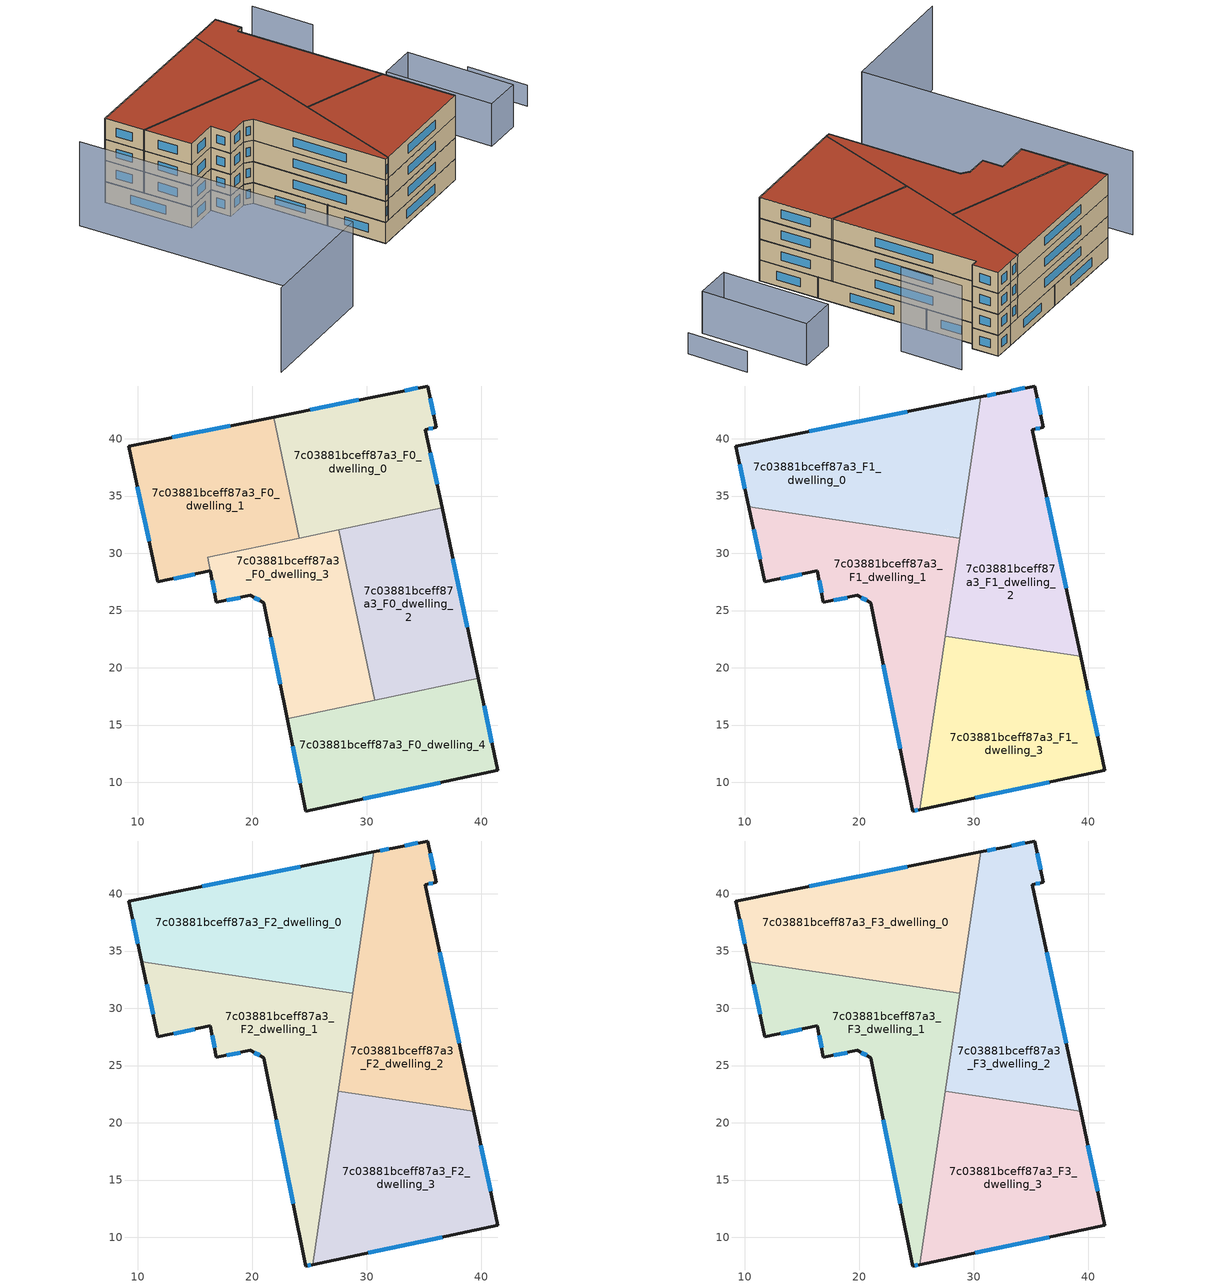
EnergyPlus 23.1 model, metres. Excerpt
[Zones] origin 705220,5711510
7c03881bceff87a3_F0_dwelling_0
 floor ground (EU_floor_Construction): 36.56,33.97 35.1,40.81 36.06,41 35.31,44.62 32.45,44.03 21.85,41.9 24.1,31.33 z0
 wall outside (EU_wall_Construction): 21.85,41.9 32.45,44.03 35.31,44.62 36.06,41 35.1,40.81 36.56,33.97 z0:3
 wall to 7c03881bceff87a3_F0_dwelling_1 (EU_wall_Construction): 24.1,31.33 21.85,41.9 z0:3
 wall to 7c03881bceff87a3_F0_dwelling_2 (EU_wall_Construction): 36.56,33.97 27.54,32.06 z0:3
 wall to 7c03881bceff87a3_F0_dwelling_3 (EU_wall_Construction): 27.54,32.06 24.1,31.33 z0:3
 window (EU_Window_Construction): 35.53,43.53 35.83,42.08 / 35.77,40.95 35.39,40.87 / 35.54,38.76 36.12,36.02 / 25.03,42.54 29.28,43.39 / 33.31,44.21 34.46,44.44 z0.9:2.1
7c03881bceff87a3_F0_dwelling_1
 floor ground (EU_floor_Construction): 24.1,31.33 21.85,41.9 9.19,39.36 11.73,27.5 16.33,28.48 16.11,29.63 z0
 wall outside (EU_wall_Construction): 16.33,28.48 11.73,27.5 9.19,39.36 21.85,41.9 z0:3
 wall to 7c03881bceff87a3_F0_dwelling_3 (EU_wall_Construction): 16.11,29.63 16.33,28.48 / 24.1,31.33 16.11,29.64 z0:3; 16.11,29.64,3 16.11,29.64,0 16.11,29.63,0
 window (EU_Window_Construction): 10.97,31.05 9.95,35.81 / 12.98,40.12 18.06,41.14 / 14.95,28.19 13.11,27.8 z0.9:2.1
7c03881bceff87a3_F0_dwelling_2
 floor ground (EU_floor_Construction): 39.73,19.08 36.56,33.97 27.54,32.06 30.7,17.16 z0
 wall outside (EU_wall_Construction): 36.56,33.97 39.73,19.08 z0:3
 wall to 7c03881bceff87a3_F0_dwelling_3 (EU_wall_Construction): 30.7,17.16 27.54,32.06 z0:3
 wall to 7c03881bceff87a3_F0_dwelling_4 (EU_wall_Construction): 39.73,19.08 30.7,17.16 z0:3
 window (EU_Window_Construction): 37.51,29.51 38.78,23.53 z0.9:2.1
7c03881bceff87a3_F0_dwelling_3
 floor ground (EU_floor_Construction): 30.7,17.16 27.54,32.06 16.11,29.63 16.86,25.71 19.82,26.32 20.97,25.69 23.03,15.54 z0
 wall outside (EU_wall_Construction): 23.03,15.54 20.97,25.69 19.82,26.32 16.86,25.71 16.33,28.47 z0:3; 16.33,28.48,3 16.33,28.47,0 16.33,28.48,0
 wall to 7c03881bceff87a3_F0_dwelling_4 (EU_wall_Construction): 30.7,17.16 23.03,15.54 z0:3
 window (EU_Window_Construction): 22.41,18.58 21.58,22.65 / 20.62,25.88 20.16,26.13 / 18.94,26.13 17.75,25.89 / 16.7,26.53 16.49,27.65 z0.9:2.1
 ceiling adiabatic (EU_roof_Construction): 28.33,28.35 30.7,17.16 26.54,16.28 z3
7c03881bceff87a3_F0_dwelling_4
 floor ground (EU_floor_Construction): 41.44,11.04 39.73,19.08 23.03,15.54 24.67,7.49 z0
 wall outside (EU_wall_Construction): 39.73,19.08 41.44,11.04 24.67,7.49 23.03,15.54 z0:3
 window (EU_Window_Construction): 40.24,16.67 40.92,13.45 / 36.42,9.98 29.69,8.55 / 24.18,9.9 23.52,13.13 z0.9:2.1
7c03881bceff87a3_F1_dwelling_0
 floor to 7c03881bceff87a3_F0_dwelling_0 (EU_floor_Construction): 28.92,32.35 30.6,43.66 21.85,41.9 23.95,32.04 26,31.73 z3
 floor to 7c03881bceff87a3_F0_dwelling_2 (EU_floor_Construction): 28.77,31.32 28.92,32.35 27.54,32.06 27.66,31.49 z3
 floor to 7c03881bceff87a3_F0_dwelling_1 (EU_floor_Construction): 23.95,32.04 21.85,41.9 9.19,39.36 10.33,34.06 z3
 floor to 7c03881bceff87a3_F0_dwelling_3 (EU_floor_Construction): 27.66,31.49 27.54,32.06 26,31.73 z3
 wall outside (EU_wall_Construction): 10.33,34.06 9.19,39.36 30.6,43.66 z3:6
 wall to 7c03881bceff87a3_F1_dwelling_1 (EU_wall_Construction): 28.77,31.32 10.33,34.06 z3:6
 wall to 7c03881bceff87a3_F1_dwelling_2 (EU_wall_Construction): 30.6,43.66 28.77,31.32 z3:6
 window (EU_Window_Construction): 9.98,35.64 9.53,37.77 / 15.6,40.65 24.19,42.37 z3.9:5.1
7c03881bceff87a3_F1_dwelling_1
 floor outside (EU_floor_Construction): 26,31.73 16.11,29.63 16.86,25.71 16.11,29.64 z3
 floor to 7c03881bceff87a3_F0_dwelling_1 (EU_floor_Construction): 24.1,31.33 23.95,32.04 10.33,34.06 11.73,27.5 16.33,28.48 16.11,29.63 z3
 floor to 7c03881bceff87a3_F0_dwelling_0 (EU_floor_Construction): 26,31.73 23.95,32.04 24.1,31.33 z3
 floor to 7c03881bceff87a3_F0_dwelling_4 (EU_floor_Construction): 25.26,7.62 26.54,16.28 23.03,15.54 24.67,7.49 z3
 floor to 7c03881bceff87a3_F0_dwelling_2 (EU_floor_Construction): 28.33,28.35 28.77,31.32 27.66,31.49 z3
 floor to 7c03881bceff87a3_F0_dwelling_3 (EU_floor_Construction): 26.54,16.28 28.33,28.35 27.66,31.49 26,31.73 16.11,29.64 16.86,25.71 19.82,26.32 20.97,25.69 23.03,15.54 z3
 wall outside (EU_wall_Construction): 25.26,7.62 24.67,7.49 20.97,25.69 19.82,26.32 16.86,25.71 16.33,28.48 11.73,27.5 10.33,34.06 z3:6
 wall to 7c03881bceff87a3_F1_dwelling_3 (EU_wall_Construction): 27.5,22.75 25.26,7.62 z3:6
 wall to 7c03881bceff87a3_F1_dwelling_2 (EU_wall_Construction): 28.77,31.32 27.5,22.75 z3:6
 window (EU_Window_Construction): 20.62,25.88 20.16,26.13 / 18.94,26.13 17.75,25.89 / 16.7,26.54 16.49,27.65 / 14.95,28.19 13.11,27.8 / 11.31,29.46 10.75,32.09 / 25.08,7.58 24.85,7.53 / 23.56,12.94 22.07,20.24 z3.9:5.1
7c03881bceff87a3_F1_dwelling_2
 floor to 7c03881bceff87a3_F0_dwelling_2 (EU_floor_Construction): 39.32,21 36.56,33.97 28.92,32.35 28.33,28.35 29.58,22.44 z3
 floor to 7c03881bceff87a3_F0_dwelling_0 (EU_floor_Construction): 36.56,33.97 35.1,40.81 36.06,41 35.31,44.62 32.45,44.03 30.6,43.66 28.92,32.35 z3
 floor adiabatic (EU_floor_Construction): 29.58,22.44 28.33,28.35 27.5,22.75 z3
 wall outside (EU_wall_Construction): 30.6,43.66 32.45,44.03 35.31,44.62 36.06,41 35.1,40.81 39.32,21 z3:6
 wall to 7c03881bceff87a3_F1_dwelling_3 (EU_wall_Construction): 39.32,21 27.5,22.75 z3:6
 window (EU_Window_Construction): 35.77,40.95 35.39,40.87 / 36.37,34.88 38.06,26.93 / 31.15,43.77 31.9,43.92 / 33.31,44.21 34.46,44.44 / 35.53,43.53 35.83,42.08 z3.9:5.1
7c03881bceff87a3_F1_dwelling_3
 floor to 7c03881bceff87a3_F0_dwelling_4 (EU_floor_Construction): 41.44,11.04 39.73,19.08 26.54,16.28 25.26,7.62 z3
 floor to 7c03881bceff87a3_F0_dwelling_2 (EU_floor_Construction): 39.73,19.08 39.32,21 29.58,22.44 30.7,17.16 z3
 floor adiabatic (EU_floor_Construction): 30.7,17.16 29.58,22.44 27.5,22.75 26.54,16.28 z3
 wall outside (EU_wall_Construction): 39.32,21 41.44,11.04 25.26,7.62 z3:6
 window (EU_Window_Construction): 39.95,18.02 40.8,14.02 / 36.59,10.02 30.1,8.64 z3.9:5.1
7c03881bceff87a3_F2_dwelling_0
 floor to 7c03881bceff87a3_F1_dwelling_0 (EU_floor_Construction): 28.77,31.32 30.6,43.66 9.19,39.36 10.33,34.06 z6
 wall outside (EU_wall_Construction): 10.33,34.06 9.19,39.36 30.6,43.66 z6:9
 wall to 7c03881bceff87a3_F2_dwelling_1 (EU_wall_Construction): 28.77,31.32 10.33,34.06 z6:9
 wall to 7c03881bceff87a3_F2_dwelling_2 (EU_wall_Construction): 30.6,43.66 28.77,31.32 z6:9
 window (EU_Window_Construction): 9.98,35.64 9.53,37.77 / 15.6,40.65 24.19,42.37 z6.9:8.1
7c03881bceff87a3_F2_dwelling_1
 floor to 7c03881bceff87a3_F1_dwelling_1 (EU_floor_Construction): 25.26,7.62 28.77,31.32 10.33,34.06 11.73,27.5 16.33,28.48 16.86,25.71 19.82,26.32 20.97,25.69 24.67,7.49 z6
 wall outside (EU_wall_Construction): 25.26,7.62 24.67,7.49 20.97,25.69 19.82,26.32 16.86,25.71 16.33,28.48 11.73,27.5 10.33,34.06 z6:9
 wall to 7c03881bceff87a3_F2_dwelling_3 (EU_wall_Construction): 27.5,22.75 25.26,7.62 z6:9
 wall to 7c03881bceff87a3_F2_dwelling_2 (EU_wall_Construction): 28.77,31.32 27.5,22.75 z6:9
 window (EU_Window_Construction): 20.62,25.88 20.16,26.13 / 18.94,26.13 17.75,25.89 / 16.7,26.54 16.49,27.65 / 14.95,28.19 13.11,27.8 / 11.31,29.46 10.75,32.09 / 25.08,7.58 24.85,7.53 / 23.56,12.94 22.07,20.24 z6.9:8.1
7c03881bceff87a3_F2_dwelling_2
 floor to 7c03881bceff87a3_F1_dwelling_2 (EU_floor_Construction): 39.32,21 35.1,40.81 36.06,41 35.31,44.62 32.45,44.03 30.6,43.66 27.5,22.75 z6
 wall outside (EU_wall_Construction): 30.6,43.66 32.45,44.03 35.31,44.62 36.06,41 35.1,40.81 39.32,21 z6:9
 wall to 7c03881bceff87a3_F2_dwelling_3 (EU_wall_Construction): 39.32,21 27.5,22.75 z6:9
 window (EU_Window_Construction): 35.77,40.95 35.39,40.87 / 36.37,34.88 38.06,26.93 / 31.15,43.77 31.9,43.92 / 33.31,44.21 34.46,44.44 / 35.53,43.53 35.83,42.08 z6.9:8.1
7c03881bceff87a3_F2_dwelling_3
 floor to 7c03881bceff87a3_F1_dwelling_3 (EU_floor_Construction): 41.44,11.04 39.32,21 27.5,22.75 25.26,7.62 z6
 wall outside (EU_wall_Construction): 39.32,21 41.44,11.04 25.26,7.62 z6:9
 window (EU_Window_Construction): 39.95,18.02 40.8,14.02 / 36.59,10.02 30.1,8.64 z6.9:8.1
7c03881bceff87a3_F3_dwelling_0
 floor to 7c03881bceff87a3_F2_dwelling_0 (EU_floor_Construction): 28.77,31.32 30.6,43.66 9.19,39.36 10.33,34.06 z9
 wall outside (EU_wall_Construction): 10.33,34.06 9.19,39.36 30.6,43.66 z9:12
 wall to 7c03881bceff87a3_F3_dwelling_1 (EU_wall_Construction): 28.77,31.32 10.33,34.06 z9:12
 wall to 7c03881bceff87a3_F3_dwelling_2 (EU_wall_Construction): 30.6,43.66 28.77,31.32 z9:12
 window (EU_Window_Construction): 9.98,35.64 9.53,37.77 / 15.6,40.65 24.19,42.37 z9.9:11.1
 roof outside (EU_roof_Construction): 30.6,43.66 28.77,31.32 10.33,34.06 9.19,39.36 z12
7c03881bceff87a3_F3_dwelling_1
 floor to 7c03881bceff87a3_F2_dwelling_1 (EU_floor_Construction): 25.26,7.62 28.77,31.32 10.33,34.06 11.73,27.5 16.33,28.48 16.86,25.71 19.82,26.32 20.97,25.69 24.67,7.49 z9
 wall outside (EU_wall_Construction): 25.26,7.62 24.67,7.49 20.97,25.69 19.82,26.32 16.86,25.71 16.33,28.48 11.73,27.5 10.33,34.06 z9:12
 wall to 7c03881bceff87a3_F3_dwelling_3 (EU_wall_Construction): 27.5,22.75 25.26,7.62 z9:12
 wall to 7c03881bceff87a3_F3_dwelling_2 (EU_wall_Construction): 28.77,31.32 27.5,22.75 z9:12
 window (EU_Window_Construction): 20.62,25.88 20.16,26.13 / 18.94,26.13 17.75,25.89 / 16.7,26.54 16.49,27.65 / 14.95,28.19 13.11,27.8 / 11.31,29.46 10.75,32.09 / 25.08,7.58 24.85,7.53 / 23.56,12.94 22.07,20.24 z9.9:11.1
 roof outside (EU_roof_Construction): 28.77,31.32 25.26,7.62 24.67,7.49 20.97,25.69 19.82,26.32 16.86,25.71 16.33,28.48 11.73,27.5 10.33,34.06 z12
7c03881bceff87a3_F3_dwelling_2
 floor to 7c03881bceff87a3_F2_dwelling_2 (EU_floor_Construction): 39.32,21 35.1,40.81 36.06,41 35.31,44.62 32.45,44.03 30.6,43.66 27.5,22.75 z9
 wall outside (EU_wall_Construction): 30.6,43.66 32.45,44.03 35.31,44.62 36.06,41 35.1,40.81 39.32,21 z9:12
 wall to 7c03881bceff87a3_F3_dwelling_3 (EU_wall_Construction): 39.32,21 27.5,22.75 z9:12
 window (EU_Window_Construction): 35.77,40.95 35.39,40.87 / 36.37,34.88 38.06,26.93 / 31.15,43.77 31.9,43.92 / 33.31,44.21 34.46,44.44 / 35.53,43.53 35.83,42.08 z9.9:11.1
 roof outside (EU_roof_Construction): 35.31,44.62 36.06,41 35.1,40.81 39.32,21 27.5,22.75 30.6,43.66 32.45,44.03 z12
7c03881bceff87a3_F3_dwelling_3
 floor to 7c03881bceff87a3_F2_dwelling_3 (EU_floor_Construction): 41.44,11.04 39.32,21 27.5,22.75 25.26,7.62 z9
 wall outside (EU_wall_Construction): 39.32,21 41.44,11.04 25.26,7.62 z9:12
 window (EU_Window_Construction): 39.95,18.02 40.8,14.02 / 36.59,10.02 30.1,8.64 z9.9:11.1
 roof outside (EU_roof_Construction): 39.32,21 41.44,11.04 25.26,7.62 27.5,22.75 z12
shading: 3.13,38.04 11.15,0.87 / 11.15,0.87 -6.07,-2.84 / 42.23,34.91 40.6,43.33 z0:12; 59.97,15.86 58.37,24.1 z0:3; 50.18,12.94 47.3,27.51 / 47.3,27.51 52.39,28.51 / 52.39,28.51 55.26,13.94 / 55.26,13.94 50.18,12.94 z0:6
[Building]
EU S2 Campaign: North Axis=0; Terrain=City; Solar Distribution=FullExterior
[Site:Location]
London: Latitude=51.5; Longitude=-0.5; Time Zone=0; Elevation=25
[SizingPeriod:WeatherFileDays]
AnnualSizingPeriod: Begin Month=1; Begin Day of Month=1; End Month=12; End Day of Month=31; Day of Week for Start Day=Monday; Use Weather File Daylight Saving Period=No; Use Weather File Rain and Snow Indicators=No
[MATERIAL]
EU_InternalMass_Material: Roughness=MediumRough; Thickness=0.1; Conductivity=1; Density=1800; Specific Heat=900; Thermal Absorptance=0.9; Solar Absorptance=0.7; Visible Absorptance=0.7
[MATERIAL:NOMASS] Roughness=MediumRough; Thermal Absorptance=0.9; Solar Absorptance=0.7; Visible Absorptance=0.7
Name | Thermal Resistance
EU_wall_NoMass | 1.04674
EU_roof_NoMass | 4.32442
EU_floor_NoMass | 2.04616
[WINDOWMATERIAL:SIMPLEGLAZINGSYSTEM]
EU_Window_SimpleGlazing: UFactor=4.25843; Solar Heat Gain Coefficient=0.85; Visible Transmittance=0.85
[CONSTRUCTION]
EU_wall_Construction: EU_wall_NoMass
EU_roof_Construction: EU_roof_NoMass
EU_floor_Construction: EU_floor_NoMass
EU_InternalMass_Construction: EU_InternalMass_Material
EU_Window_Construction: EU_Window_SimpleGlazing
[ZONE] Type=1; Multiplier=1; Ceiling Height=autocalculate; Floor Area=autocalculate; Part of Total Floor Area=Yes
Name | Volume
7c03881bceff87a3_F0_dwelling_0 | 421.269
7c03881bceff87a3_F1_dwelling_0; 7c03881bceff87a3_F2_dwelling_0; 7c03881bceff87a3_F3_dwelling_0 | 526.557
7c03881bceff87a3_F0_dwelling_1 | 437.907
7c03881bceff87a3_F1_dwelling_1; 7c03881bceff87a3_F2_dwelling_1; 7c03881bceff87a3_F3_dwelling_1 | 526.622
7c03881bceff87a3_F0_dwelling_2 | 421.263
7c03881bceff87a3_F1_dwelling_2; 7c03881bceff87a3_F2_dwelling_2; 7c03881bceff87a3_F3_dwelling_2 | 526.605
7c03881bceff87a3_F0_dwelling_3 | 404.658
7c03881bceff87a3_F1_dwelling_3; 7c03881bceff87a3_F2_dwelling_3; 7c03881bceff87a3_F3_dwelling_3 | 526.579
7c03881bceff87a3_F0_dwelling_4 | 421.258
[INTERNALMASS] Construction=EU_InternalMass_Construction
Name | Zone or ZoneList | Surface Area
7c03881bceff87a3_F0_dwelling_0_EU_InternalMass | 7c03881bceff87a3_F0_dwelling_0 | 140.422
7c03881bceff87a3_F0_dwelling_1_EU_InternalMass | 7c03881bceff87a3_F0_dwelling_1 | 145.968
7c03881bceff87a3_F0_dwelling_2_EU_InternalMass | 7c03881bceff87a3_F0_dwelling_2 | 140.424
7c03881bceff87a3_F0_dwelling_3_EU_InternalMass | 7c03881bceff87a3_F0_dwelling_3 | 134.885
7c03881bceff87a3_F0_dwelling_4_EU_InternalMass | 7c03881bceff87a3_F0_dwelling_4 | 140.42
7c03881bceff87a3_F1_dwelling_0_EU_InternalMass | 7c03881bceff87a3_F1_dwelling_0 | 175.521
7c03881bceff87a3_F1_dwelling_1_EU_InternalMass | 7c03881bceff87a3_F1_dwelling_1 | 175.544
7c03881bceff87a3_F1_dwelling_2_EU_InternalMass | 7c03881bceff87a3_F1_dwelling_2 | 175.535
7c03881bceff87a3_F1_dwelling_3_EU_InternalMass | 7c03881bceff87a3_F1_dwelling_3 | 175.523
7c03881bceff87a3_F2_dwelling_0_EU_InternalMass | 7c03881bceff87a3_F2_dwelling_0 | 175.521
7c03881bceff87a3_F2_dwelling_1_EU_InternalMass | 7c03881bceff87a3_F2_dwelling_1 | 175.544
7c03881bceff87a3_F2_dwelling_2_EU_InternalMass | 7c03881bceff87a3_F2_dwelling_2 | 175.535
7c03881bceff87a3_F2_dwelling_3_EU_InternalMass | 7c03881bceff87a3_F2_dwelling_3 | 175.523
7c03881bceff87a3_F3_dwelling_0_EU_InternalMass | 7c03881bceff87a3_F3_dwelling_0 | 175.521
7c03881bceff87a3_F3_dwelling_1_EU_InternalMass | 7c03881bceff87a3_F3_dwelling_1 | 175.544
7c03881bceff87a3_F3_dwelling_2_EU_InternalMass | 7c03881bceff87a3_F3_dwelling_2 | 175.535
7c03881bceff87a3_F3_dwelling_3_EU_InternalMass | 7c03881bceff87a3_F3_dwelling_3 | 175.523
[OTHEREQUIPMENT] Fuel Type=Electricity; Design Level Calculation Method=Watts/Area; Power per Zone Floor Area=1; Fraction Latent=0; Fraction Radiant=0; Fraction Lost=0; Carbon Dioxide Generation Rate=0; EndUse Subcategory=EU_Step8_InternalGains
Name | Zone or ZoneList or Space or SpaceList | Schedule
EU_Step8_InternalGain_7c03881bceff87a3_F0_dwelling_0_f000 | 7c03881bceff87a3_F0_dwelling_0 | EU_Step8_GainSchedule_7c03881bceff87a3_F0_dwelling_0_f000
EU_Step8_InternalGain_7c03881bceff87a3_F0_dwelling_1_f000 | 7c03881bceff87a3_F0_dwelling_1 | EU_Step8_GainSchedule_7c03881bceff87a3_F0_dwelling_1_f000
EU_Step8_InternalGain_7c03881bceff87a3_F0_dwelling_2_f000 | 7c03881bceff87a3_F0_dwelling_2 | EU_Step8_GainSchedule_7c03881bceff87a3_F0_dwelling_2_f000
EU_Step8_InternalGain_7c03881bceff87a3_F0_dwelling_3_f000 | 7c03881bceff87a3_F0_dwelling_3 | EU_Step8_GainSchedule_7c03881bceff87a3_F0_dwelling_3_f000
EU_Step8_InternalGain_7c03881bceff87a3_F0_dwelling_4_f000 | 7c03881bceff87a3_F0_dwelling_4 | EU_Step8_GainSchedule_7c03881bceff87a3_F0_dwelling_4_f000
EU_Step8_InternalGain_7c03881bceff87a3_F1_dwelling_0_f000 | 7c03881bceff87a3_F1_dwelling_0 | EU_Step8_GainSchedule_7c03881bceff87a3_F1_dwelling_0_f000
EU_Step8_InternalGain_7c03881bceff87a3_F1_dwelling_1_f000 | 7c03881bceff87a3_F1_dwelling_1 | EU_Step8_GainSchedule_7c03881bceff87a3_F1_dwelling_1_f000
EU_Step8_InternalGain_7c03881bceff87a3_F1_dwelling_2_f000 | 7c03881bceff87a3_F1_dwelling_2 | EU_Step8_GainSchedule_7c03881bceff87a3_F1_dwelling_2_f000
EU_Step8_InternalGain_7c03881bceff87a3_F1_dwelling_3_f000 | 7c03881bceff87a3_F1_dwelling_3 | EU_Step8_GainSchedule_7c03881bceff87a3_F1_dwelling_3_f000
EU_Step8_InternalGain_7c03881bceff87a3_F2_dwelling_0_f000 | 7c03881bceff87a3_F2_dwelling_0 | EU_Step8_GainSchedule_7c03881bceff87a3_F2_dwelling_0_f000
EU_Step8_InternalGain_7c03881bceff87a3_F2_dwelling_1_f000 | 7c03881bceff87a3_F2_dwelling_1 | EU_Step8_GainSchedule_7c03881bceff87a3_F2_dwelling_1_f000
EU_Step8_InternalGain_7c03881bceff87a3_F2_dwelling_2_f000 | 7c03881bceff87a3_F2_dwelling_2 | EU_Step8_GainSchedule_7c03881bceff87a3_F2_dwelling_2_f000
EU_Step8_InternalGain_7c03881bceff87a3_F2_dwelling_3_f000 | 7c03881bceff87a3_F2_dwelling_3 | EU_Step8_GainSchedule_7c03881bceff87a3_F2_dwelling_3_f000
EU_Step8_InternalGain_7c03881bceff87a3_F3_dwelling_0_f000 | 7c03881bceff87a3_F3_dwelling_0 | EU_Step8_GainSchedule_7c03881bceff87a3_F3_dwelling_0_f000
EU_Step8_InternalGain_7c03881bceff87a3_F3_dwelling_1_f000 | 7c03881bceff87a3_F3_dwelling_1 | EU_Step8_GainSchedule_7c03881bceff87a3_F3_dwelling_1_f000
EU_Step8_InternalGain_7c03881bceff87a3_F3_dwelling_2_f000 | 7c03881bceff87a3_F3_dwelling_2 | EU_Step8_GainSchedule_7c03881bceff87a3_F3_dwelling_2_f000
EU_Step8_InternalGain_7c03881bceff87a3_F3_dwelling_3_f000 | 7c03881bceff87a3_F3_dwelling_3 | EU_Step8_GainSchedule_7c03881bceff87a3_F3_dwelling_3_f000
[ZONEVENTILATION:DESIGNFLOWRATE] Schedule=EU_AlwaysOn; Design Flow Rate Calculation Method=AirChanges/Hour; Air Changes per Hour=0.488719; Ventilation Type=Natural; Fan Pressure Rise=0; Fan Total Efficiency=1; Constant Term Coefficient=1; Temperature Term Coefficient=0; Velocity Term Coefficient=0; Velocity Squared Term Coefficient=0; Minimum Indoor Temperature=-100; Maximum Indoor Temperature=100; Delta Temperature=-100; Minimum Outdoor Temperature=-100; Maximum Outdoor Temperature=100; Maximum Wind Speed=40
Name | Zone or ZoneList or Space or SpaceList
EU_ConstantAir_7c03881bceff87a3_F0_dwelling_0 | 7c03881bceff87a3_F0_dwelling_0
EU_ConstantAir_7c03881bceff87a3_F0_dwelling_1 | 7c03881bceff87a3_F0_dwelling_1
EU_ConstantAir_7c03881bceff87a3_F0_dwelling_2 | 7c03881bceff87a3_F0_dwelling_2
EU_ConstantAir_7c03881bceff87a3_F0_dwelling_3 | 7c03881bceff87a3_F0_dwelling_3
EU_ConstantAir_7c03881bceff87a3_F0_dwelling_4 | 7c03881bceff87a3_F0_dwelling_4
EU_ConstantAir_7c03881bceff87a3_F1_dwelling_0 | 7c03881bceff87a3_F1_dwelling_0
EU_ConstantAir_7c03881bceff87a3_F1_dwelling_1 | 7c03881bceff87a3_F1_dwelling_1
EU_ConstantAir_7c03881bceff87a3_F1_dwelling_2 | 7c03881bceff87a3_F1_dwelling_2
EU_ConstantAir_7c03881bceff87a3_F1_dwelling_3 | 7c03881bceff87a3_F1_dwelling_3
EU_ConstantAir_7c03881bceff87a3_F2_dwelling_0 | 7c03881bceff87a3_F2_dwelling_0
EU_ConstantAir_7c03881bceff87a3_F2_dwelling_1 | 7c03881bceff87a3_F2_dwelling_1
EU_ConstantAir_7c03881bceff87a3_F2_dwelling_2 | 7c03881bceff87a3_F2_dwelling_2
EU_ConstantAir_7c03881bceff87a3_F2_dwelling_3 | 7c03881bceff87a3_F2_dwelling_3
EU_ConstantAir_7c03881bceff87a3_F3_dwelling_0 | 7c03881bceff87a3_F3_dwelling_0
EU_ConstantAir_7c03881bceff87a3_F3_dwelling_1 | 7c03881bceff87a3_F3_dwelling_1
EU_ConstantAir_7c03881bceff87a3_F3_dwelling_2 | 7c03881bceff87a3_F3_dwelling_2
EU_ConstantAir_7c03881bceff87a3_F3_dwelling_3 | 7c03881bceff87a3_F3_dwelling_3
[HVACTEMPLATE:THERMOSTAT] Constant Heating Setpoint=20; Constant Cooling Setpoint=50
EU_HeatOnly_7c03881bceff87a3_F0_dwelling_0; EU_HeatOnly_7c03881bceff87a3_F0_dwelling_1; EU_HeatOnly_7c03881bceff87a3_F0_dwelling_2; EU_HeatOnly_7c03881bceff87a3_F0_dwelling_3; EU_HeatOnly_7c03881bceff87a3_F0_dwelling_4; EU_HeatOnly_7c03881bceff87a3_F1_dwelling_0; EU_HeatOnly_7c03881bceff87a3_F1_dwelling_1; EU_HeatOnly_7c03881bceff87a3_F1_dwelling_2; EU_HeatOnly_7c03881bceff87a3_F1_dwelling_3; EU_HeatOnly_7c03881bceff87a3_F2_dwelling_0; EU_HeatOnly_7c03881bceff87a3_F2_dwelling_1; EU_HeatOnly_7c03881bceff87a3_F2_dwelling_2; EU_HeatOnly_7c03881bceff87a3_F2_dwelling_3; EU_HeatOnly_7c03881bceff87a3_F3_dwelling_0; EU_HeatOnly_7c03881bceff87a3_F3_dwelling_1; EU_HeatOnly_7c03881bceff87a3_F3_dwelling_2; EU_HeatOnly_7c03881bceff87a3_F3_dwelling_3
[HVACTEMPLATE:ZONE:IDEALLOADSAIRSYSTEM] System Availability Schedule=EU_AlwaysOn; Maximum Heating Supply Air Temperature=50; Minimum Cooling Supply Air Temperature=13; Maximum Heating Supply Air Humidity Ratio=0.0156; Minimum Cooling Supply Air Humidity Ratio=0.0077; Heating Limit=NoLimit; Cooling Limit=NoLimit; Heating Availability Schedule=EU_AlwaysOn; Cooling Availability Schedule=EU_CoolingOff; Dehumidification Control Type=ConstantSensibleHeatRatio; Cooling Sensible Heat Ratio=0.7; Dehumidification Setpoint=60; Humidification Control Type=None; Humidification Setpoint=30; Outdoor Air Method=None; Outdoor Air Flow Rate per Person=0.00944; Outdoor Air Flow Rate per Zone Floor Area=0; Outdoor Air Flow Rate per Zone=0; Demand Controlled Ventilation Type=None; Outdoor Air Economizer Type=NoEconomizer; Heat Recovery Type=None; Sensible Heat Recovery Effectiveness=0.7; Latent Heat Recovery Effectiveness=0.65
Name | Template Thermostat
7c03881bceff87a3_F0_dwelling_0 | EU_HeatOnly_7c03881bceff87a3_F0_dwelling_0
7c03881bceff87a3_F0_dwelling_1 | EU_HeatOnly_7c03881bceff87a3_F0_dwelling_1
7c03881bceff87a3_F0_dwelling_2 | EU_HeatOnly_7c03881bceff87a3_F0_dwelling_2
7c03881bceff87a3_F0_dwelling_3 | EU_HeatOnly_7c03881bceff87a3_F0_dwelling_3
7c03881bceff87a3_F0_dwelling_4 | EU_HeatOnly_7c03881bceff87a3_F0_dwelling_4
7c03881bceff87a3_F1_dwelling_0 | EU_HeatOnly_7c03881bceff87a3_F1_dwelling_0
7c03881bceff87a3_F1_dwelling_1 | EU_HeatOnly_7c03881bceff87a3_F1_dwelling_1
7c03881bceff87a3_F1_dwelling_2 | EU_HeatOnly_7c03881bceff87a3_F1_dwelling_2
7c03881bceff87a3_F1_dwelling_3 | EU_HeatOnly_7c03881bceff87a3_F1_dwelling_3
7c03881bceff87a3_F2_dwelling_0 | EU_HeatOnly_7c03881bceff87a3_F2_dwelling_0
7c03881bceff87a3_F2_dwelling_1 | EU_HeatOnly_7c03881bceff87a3_F2_dwelling_1
7c03881bceff87a3_F2_dwelling_2 | EU_HeatOnly_7c03881bceff87a3_F2_dwelling_2
7c03881bceff87a3_F2_dwelling_3 | EU_HeatOnly_7c03881bceff87a3_F2_dwelling_3
7c03881bceff87a3_F3_dwelling_0 | EU_HeatOnly_7c03881bceff87a3_F3_dwelling_0
7c03881bceff87a3_F3_dwelling_1 | EU_HeatOnly_7c03881bceff87a3_F3_dwelling_1
7c03881bceff87a3_F3_dwelling_2 | EU_HeatOnly_7c03881bceff87a3_F3_dwelling_2
7c03881bceff87a3_F3_dwelling_3 | EU_HeatOnly_7c03881bceff87a3_F3_dwelling_3
[SIZING:ZONE] Zone Cooling Design Supply Air Temperature Input Method=SupplyAirTemperature; Zone Cooling Design Supply Air Temperature=13; Zone Heating Design Supply Air Temperature Input Method=SupplyAirTemperature; Zone Heating Design Supply Air Temperature=50; Zone Cooling Design Supply Air Humidity Ratio=0.008; Zone Heating Design Supply Air Humidity Ratio=0.008; Cooling Design Air Flow Method=DesignDay; Cooling Design Air Flow Rate=0; Cooling Minimum Air Flow per Zone Floor Area=0.000762; Cooling Minimum Air Flow=0; Cooling Minimum Air Flow Fraction=0.2; Heating Design Air Flow Method=DesignDay; Heating Design Air Flow Rate=0; Heating Maximum Air Flow per Zone Floor Area=0.002032; Heating Maximum Air Flow=0.141576; Heating Maximum Air Flow Fraction=0.3; Account for Dedicated Outdoor Air System=No; Dedicated Outdoor Air System Control Strategy=NeutralSupplyAir; Dedicated Outdoor Air Low Setpoint Temperature for Design=autosize; Dedicated Outdoor Air High Setpoint Temperature for Design=autosize; Zone Load Sizing Method=Sensible Load Only No Latent Load; Zone Latent Cooling Design Supply Air Humidity Ratio Input Method=HumidityRatioDifference; Zone Cooling Design Supply Air Humidity Ratio Difference=0.005; Zone Latent Heating Design Supply Air Humidity Ratio Input Method=HumidityRatioDifference; Zone Humidification Design Supply Air Humidity Ratio Difference=0.005
7c03881bceff87a3_F0_dwelling_0; 7c03881bceff87a3_F0_dwelling_1; 7c03881bceff87a3_F0_dwelling_2; 7c03881bceff87a3_F0_dwelling_3; 7c03881bceff87a3_F0_dwelling_4; 7c03881bceff87a3_F1_dwelling_0; 7c03881bceff87a3_F1_dwelling_1; 7c03881bceff87a3_F1_dwelling_2; 7c03881bceff87a3_F1_dwelling_3; 7c03881bceff87a3_F2_dwelling_0; 7c03881bceff87a3_F2_dwelling_1; 7c03881bceff87a3_F2_dwelling_2; 7c03881bceff87a3_F2_dwelling_3; 7c03881bceff87a3_F3_dwelling_0; 7c03881bceff87a3_F3_dwelling_1; 7c03881bceff87a3_F3_dwelling_2; 7c03881bceff87a3_F3_dwelling_3
[SCHEDULE:CONSTANT]
Name | Hourly Value
EU_AlwaysOn | 1
EU_CoolingOff | 0
[SCHEDULE:FILE] Column Number=1; Rows to Skip at Top=0; Number of Hours of Data=8760; Column Separator=Comma; Interpolate to Timestep=No; Minutes per Item=60; Adjust Schedule for Daylight Savings=Yes
Name | File
EU_Step8_GainSchedule_7c03881bceff87a3_F0_dwelling_0_f000 | ../../schedules/7c03881bceff87a3/7c03881bceff87a3_F0_dwelling_0_f000_gain.csv
EU_Step8_GainSchedule_7c03881bceff87a3_F0_dwelling_1_f000 | ../../schedules/7c03881bceff87a3/7c03881bceff87a3_F0_dwelling_1_f000_gain.csv
EU_Step8_GainSchedule_7c03881bceff87a3_F0_dwelling_2_f000 | ../../schedules/7c03881bceff87a3/7c03881bceff87a3_F0_dwelling_2_f000_gain.csv
EU_Step8_GainSchedule_7c03881bceff87a3_F0_dwelling_3_f000 | ../../schedules/7c03881bceff87a3/7c03881bceff87a3_F0_dwelling_3_f000_gain.csv
EU_Step8_GainSchedule_7c03881bceff87a3_F0_dwelling_4_f000 | ../../schedules/7c03881bceff87a3/7c03881bceff87a3_F0_dwelling_4_f000_gain.csv
EU_Step8_GainSchedule_7c03881bceff87a3_F1_dwelling_0_f000 | ../../schedules/7c03881bceff87a3/7c03881bceff87a3_F1_dwelling_0_f000_gain.csv
EU_Step8_GainSchedule_7c03881bceff87a3_F1_dwelling_1_f000 | ../../schedules/7c03881bceff87a3/7c03881bceff87a3_F1_dwelling_1_f000_gain.csv
EU_Step8_GainSchedule_7c03881bceff87a3_F1_dwelling_2_f000 | ../../schedules/7c03881bceff87a3/7c03881bceff87a3_F1_dwelling_2_f000_gain.csv
EU_Step8_GainSchedule_7c03881bceff87a3_F1_dwelling_3_f000 | ../../schedules/7c03881bceff87a3/7c03881bceff87a3_F1_dwelling_3_f000_gain.csv
EU_Step8_GainSchedule_7c03881bceff87a3_F2_dwelling_0_f000 | ../../schedules/7c03881bceff87a3/7c03881bceff87a3_F2_dwelling_0_f000_gain.csv
EU_Step8_GainSchedule_7c03881bceff87a3_F2_dwelling_1_f000 | ../../schedules/7c03881bceff87a3/7c03881bceff87a3_F2_dwelling_1_f000_gain.csv
EU_Step8_GainSchedule_7c03881bceff87a3_F2_dwelling_2_f000 | ../../schedules/7c03881bceff87a3/7c03881bceff87a3_F2_dwelling_2_f000_gain.csv
EU_Step8_GainSchedule_7c03881bceff87a3_F2_dwelling_3_f000 | ../../schedules/7c03881bceff87a3/7c03881bceff87a3_F2_dwelling_3_f000_gain.csv
EU_Step8_GainSchedule_7c03881bceff87a3_F3_dwelling_0_f000 | ../../schedules/7c03881bceff87a3/7c03881bceff87a3_F3_dwelling_0_f000_gain.csv
EU_Step8_GainSchedule_7c03881bceff87a3_F3_dwelling_1_f000 | ../../schedules/7c03881bceff87a3/7c03881bceff87a3_F3_dwelling_1_f000_gain.csv
EU_Step8_GainSchedule_7c03881bceff87a3_F3_dwelling_2_f000 | ../../schedules/7c03881bceff87a3/7c03881bceff87a3_F3_dwelling_2_f000_gain.csv
EU_Step8_GainSchedule_7c03881bceff87a3_F3_dwelling_3_f000 | ../../schedules/7c03881bceff87a3/7c03881bceff87a3_F3_dwelling_3_f000_gain.csv
